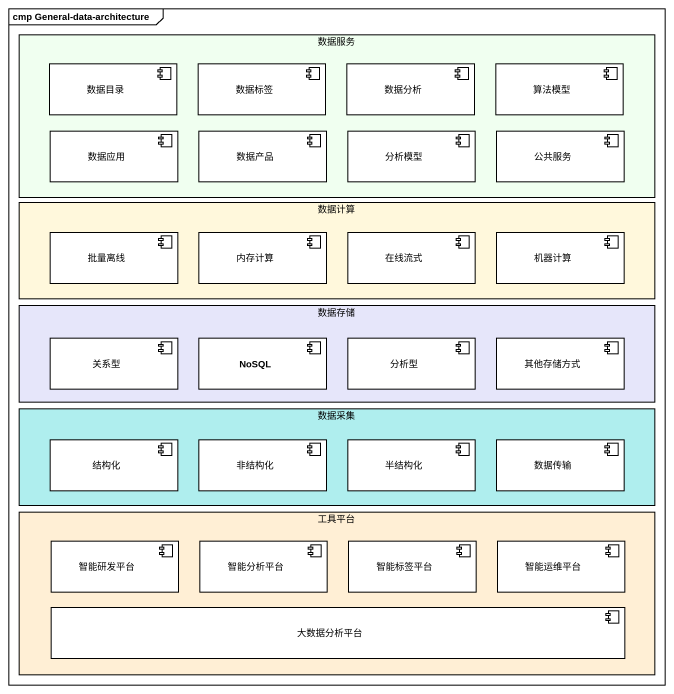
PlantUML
@startuml
mainframe cmp General-data-architecture
rectangle 数据服务 #F0FFF0 {
  component 数据目录
  component 数据标签
  component 数据分析
  component 算法模型
  component 数据应用
  component 数据产品
  component 分析模型
  component 公共服务
}
rectangle 数据计算 #FFF8DC {
  component 批量离线
  component 内存计算
  component 在线流式
  component 机器计算
}
rectangle 数据存储 #E6E6FA {
  component 关系型
  component NoSQL
  component 分析型
  component 其他存储方式
}
rectangle 数据采集 #AFEEEE {
  component 结构化
  component 非结构化
  component 半结构化
  component 数据传输
}
rectangle 工具平台 #FFEFD5 {
  component 智能研发平台
  component 智能分析平台
  component 智能标签平台
  component 智能运维平台
  component 大数据分析平台
}
@enduml
